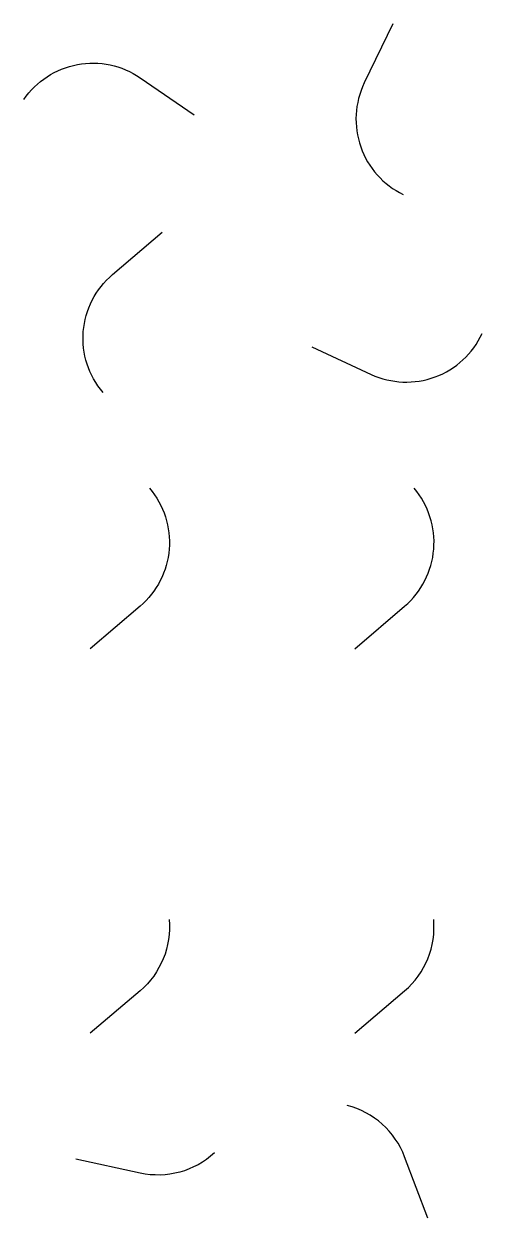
# Model space of a CAD drawing. Header units: inches. Extents: x 105 to 791, y -721 to 1065.
import ezdxf

# ---------------------------------------------------------------- set-up
doc = ezdxf.new("R2010")
doc.units = ezdxf.units.IN
doc.header["$MEASUREMENT"] = 0

msp = doc.modelspace()

# ---------------------------------------------------------------- linework, layer by layer
for points in [[(657, 1064.7), (614.5, 976.3, 0.414214), (672.9, 809.5)], [(105.5, 951.5, -0.414214), (279.2, 984.2), (360.1, 928.9)], [(223.8, 513.5, -0.414214), (237.9, 689.7), (312.5, 753.3)], [(535.9, 581.7), (624.8, 540.6, 0.414214), (790.8, 601.6)], [(293.3, 370.2, -0.414214), (279.2, 194), (204.6, 130.4)], [(600.3, 130.4), (674.9, 194, 0.414214), (689, 370.2)], [(322.6, -274.5, -0.244066), (279.2, -381.2), (204.6, -444.7, 0.244066)], [(600.3, -444.7), (674.9, -381.2, 0.244066), (718.3, -274.5, 0.244066)], [(709.7, -721.1), (674.9, -629.4, 0.244066), (589.1, -552.7, 0.244066)], [(390.4, -623.7, -0.244066), (279.2, -653.8), (183.4, -632.9, 0.244066)]]:
    msp.add_lwpolyline(points, format="xyb")

doc.saveas('drawing.dxf')
